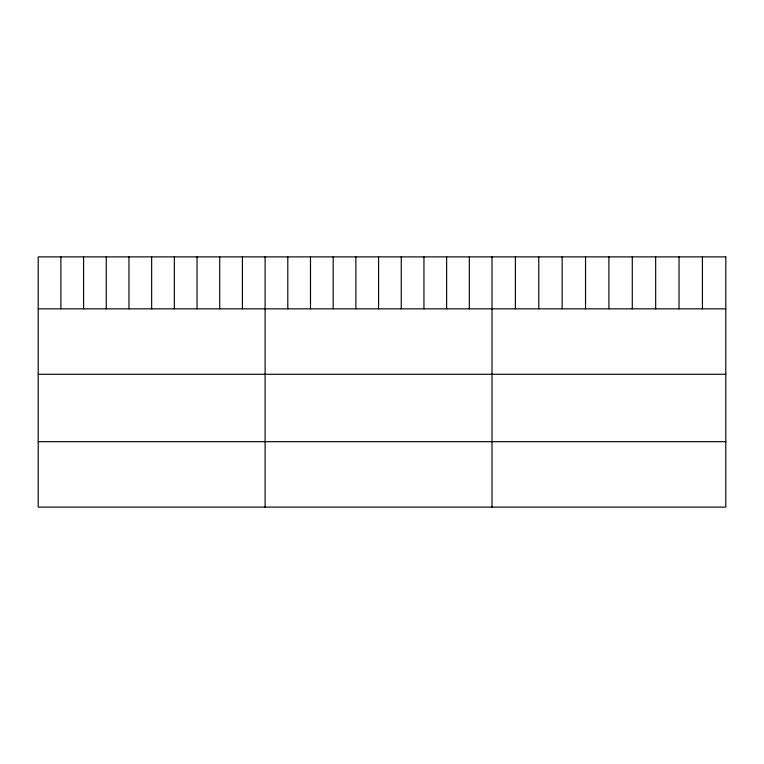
<?xml version="1.0" encoding="UTF-8"?>
<svg xmlns="http://www.w3.org/2000/svg" width="764" height="764" viewBox="0 0 764 764"><rect width="100%" height="100%" fill="white"/><g stroke="black" fill="none" stroke-linecap="round" stroke-linejoin="round"><path stroke-width="1.15" d="M38.2 308.847L725.8 308.847M38.2 374.274L725.8 374.274M38.2 441.688L725.8 441.688M702.422 256.885L702.422 308.847M679.043 256.885L679.043 308.847M655.665 256.885L655.665 308.847M632.286 256.885L632.286 308.847M608.908 256.885L608.908 308.847M585.53 256.885L585.53 308.847M562.151 256.885L562.151 308.847M538.773 256.885L538.773 308.847M515.394 256.885L515.394 308.847M492.016 256.885L492.016 507.115M469.325 256.885L469.325 308.847M446.634 256.885L446.634 308.847M423.944 256.885L423.944 308.847M401.253 256.885L401.253 308.847M378.562 256.885L378.562 308.847M355.871 256.885L355.871 308.847M333.18 256.885L333.18 308.847M310.49 256.885L310.49 308.847M287.799 256.885L287.799 308.847M265.108 256.885L265.108 507.115M242.417 256.885L242.417 308.847M219.726 256.885L219.726 308.847M197.036 256.885L197.036 308.847M174.345 256.885L174.345 308.847M151.654 256.885L151.654 308.847M128.963 256.885L128.963 308.847M106.272 256.885L106.272 308.847M83.582 256.885L83.582 308.847M60.891 256.885L60.891 308.847M725.8 256.885L38.2 256.885L38.2 507.115L725.8 507.115L725.8 256.885"/></g></svg>
